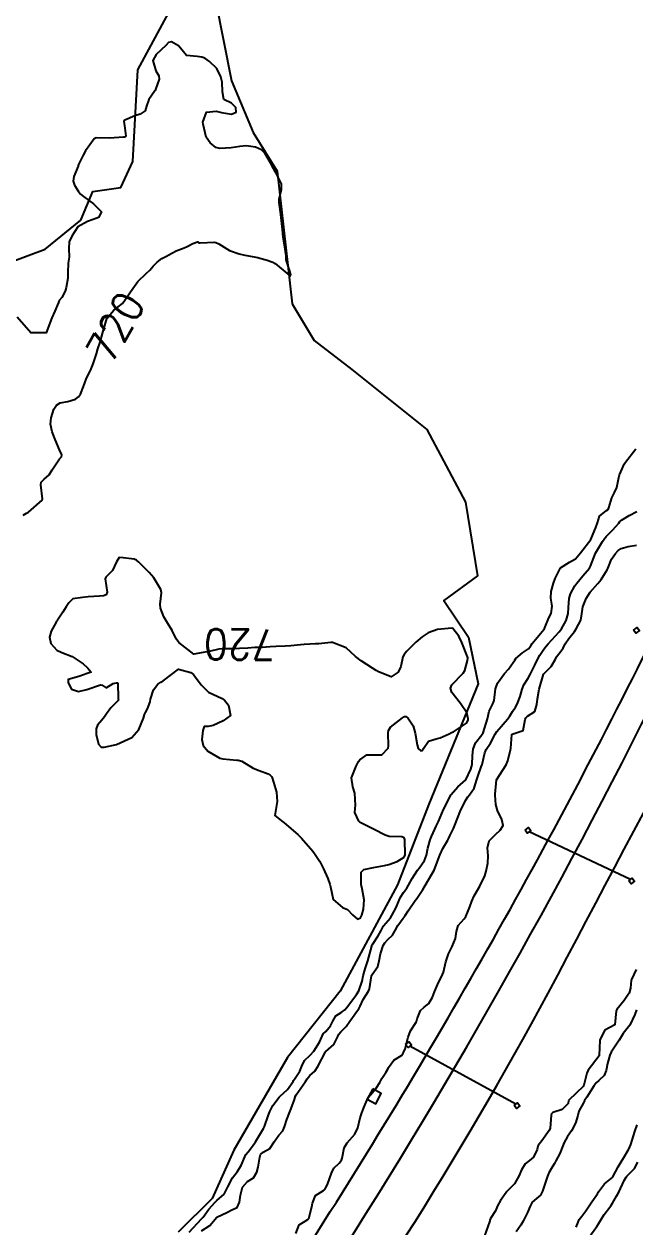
# Model space of a CAD drawing. Header units: metres. Extents: x 318500 to 325275, y 7408834 to 7428799.
# Drawn here: x 320877.4 to 320957.8, y 7414914.3 to 7415072.6 of the extents above; entities that cross this region are included whole.
import ezdxf
from ezdxf.enums import TextEntityAlignment as Align

# ---------------------------------------------------------------- set-up
doc = ezdxf.new("R2010")
doc.units = ezdxf.units.M
doc.header["$MEASUREMENT"] = 0
for name, color, linetype in [('Armário', 45, 'Continuous'), ('Cotas', 45, 'Continuous'), ('Curvas de Nivel 1m', 11, 'Continuous'), ('Curvas de Nivel 5m', 15, 'Continuous'), ('Hidrografia', 140, 'Continuous'), ('Linha Férrea', 20, 'Continuous'), ('Pórticos', 45, 'Continuous'), ('Vias Primárias', 230, 'Continuous')]:
    doc.layers.add(name, color=color, linetype=linetype)
doc.styles.add('Style-STANDARD', font='STANDARD.shx')

msp = doc.modelspace()

# ---------------------------------------------------------------- linework, layer by layer
at = {"layer": 'Armário'}
msp.add_lwpolyline([(320923.29, 7414932.51), (320922.56, 7414931.16), (320923.68, 7414930.55), (320924.41, 7414931.91)], close=True, dxfattribs=at)
at = {"layer": 'Curvas de Nivel 1m', "flags": 128}
for points, elevation in [([(320899.15, 7414913.66), (320900.76, 7414915.41), (320900.88, 7414915.52), (320900.98, 7414915.64), (320901.72, 7414916.69), (320902.57, 7414917.62), (320902.68, 7414917.73), (320902.79, 7414917.8), (320903.76, 7414918.65), (320904.23, 7414919.6), (320904.83, 7414920.79), (320905.43, 7414921.58), (320905.99, 7414922.43), (320906.46, 7414923.57), (320906.59, 7414923.85), (320906.88, 7414924.23), (320907.47, 7414924.98), (320907.84, 7414925.55), (320908.92, 7414927.3), (320909.04, 7414927.54), (320909.52, 7414928.95), (320909.73, 7414929.53), (320910.15, 7414930.33), (320910.98, 7414931.4), (320911.02, 7414931.47), (320911.06, 7414931.51), (320912.05, 7414932.44), (320912.81, 7414933.49), (320912.88, 7414933.62), (320913, 7414933.8), (320913.69, 7414934.81), (320913.97, 7414935.48), (320914.29, 7414936.22), (320915.05, 7414936.93), (320915.54, 7414937.45), (320916.27, 7414938.64), (320916.62, 7414939.44), (320916.78, 7414939.74), (320917.09, 7414940.03), (320917.74, 7414940.78), (320918.04, 7414941.42), (320918.41, 7414942.13), (320919.13, 7414942.57), (320919.61, 7414942.92), (320919.99, 7414943.4), (320921.16, 7414944.91), (320921.44, 7414945.38), (320921.88, 7414946.67), (320922.04, 7414947.37), (320922.28, 7414948.28), (320922.63, 7414949.36), (320923.16, 7414951.27), (320923.17, 7414951.35), (320923.18, 7414951.41), (320923.24, 7414951.5), (320923.98, 7414952.62), (320924.38, 7414953.34), (320924.68, 7414953.93), (320925.29, 7414954.65), (320925.6, 7414955.02), (320925.78, 7414955.32), (320926.35, 7414956.36), (320926.74, 7414957.31), (320926.91, 7414957.73), (320927.34, 7414958.33), (320927.75, 7414958.89), (320927.97, 7414959.29), (320928.46, 7414960.18), (320929.18, 7414961.27), (320929.38, 7414961.54), (320930.09, 7414962.56), (320930.35, 7414963.26), (320930.52, 7414964.15), (320930.83, 7414965.26), (320931, 7414965.69), (320931.45, 7414966.65), (320931.64, 7414967.06), (320931.72, 7414967.25), (320931.91, 7414967.69), (320932.6, 7414969.23), (320932.88, 7414969.83), (320933.51, 7414971.07), (320933.56, 7414971.17), (320933.59, 7414971.22), (320934.49, 7414972.24), (320935.54, 7414973.17), (320936.19, 7414974.55), (320936.35, 7414975.18), (320936.41, 7414976.35), (320936.49, 7414977.18), (320936.78, 7414978.01), (320937.62, 7414979.07), (320937.66, 7414979.12), (320937.69, 7414979.17), (320937.81, 7414979.35), (320938.39, 7414981.16), (320938.61, 7414982.2), (320939.07, 7414983.15), (320939.24, 7414983.58), (320939.43, 7414985.14), (320939.71, 7414985.87), (320940.61, 7414987.13), (320941.12, 7414987.73), (320941.74, 7414988.6), (320941.95, 7414988.91), (320942.1, 7414989.11), (320942.99, 7414989.87), (320943.77, 7414990.38), (320944.08, 7414990.78), (320944.27, 7414991.08), (320945.8, 7414992.93), (320945.87, 7414993.06), (320946.42, 7414994.45), (320946.76, 7414995.05), (320946.89, 7414996), (320946.7, 7414997.05), (320946.73, 7414997.91), (320947.05, 7414999.04), (320947.29, 7414999.64), (320947.91, 7415000.97), (320947.94, 7415001), (320947.97, 7415001.03), (320949.17, 7415001.77), (320949.93, 7415002.23), (320950.62, 7415003), (320951.96, 7415004.78), (320952.07, 7415004.98), (320952.62, 7415006.33), (320952.82, 7415006.97), (320953.11, 7415007.85), (320954.01, 7415008.56), (320954.23, 7415008.73), (320954.35, 7415008.95), (320954.73, 7415010.25), (320955.07, 7415010.94), (320955.37, 7415011.62), (320955.66, 7415012.93), (320955.75, 7415013.26), (320956.09, 7415014.06), (320956.36, 7415014.66), (320956.52, 7415014.92), (320957.9, 7415016.68)], 721), ([(320900.74, 7414913.85), (320901.87, 7414914.51), (320902.76, 7414915.62), (320904.11, 7414916.26), (320904.77, 7414916.57), (320905.44, 7414916.92), (320905.76, 7414917.58), (320905.87, 7414918.51), (320906.13, 7414919.57), (320906.83, 7414920.32), (320907.6, 7414920.79), (320908.04, 7414921.55), (320908.19, 7414922.21), (320908.41, 7414923.54), (320908.54, 7414923.88), (320908.88, 7414924.18), (320909.75, 7414924.67), (320910.3, 7414925.52), (320910.91, 7414926.42), (320911.44, 7414926.98), (320911.67, 7414927.5), (320911.97, 7414928.46), (320912.39, 7414929.5), (320912.55, 7414929.9), (320912.97, 7414931.12), (320913.08, 7414931.39), (320913.1, 7414931.49), (320913.22, 7414931.72), (320914.42, 7414933.47), (320914.65, 7414933.83), (320915.01, 7414934.27), (320915.66, 7414934.81), (320916.08, 7414935.44), (320917.06, 7414937.36), (320917.09, 7414937.4), (320917.12, 7414937.43), (320918.16, 7414938.32), (320918.7, 7414939.41), (320918.82, 7414939.68), (320919.09, 7414940.02), (320919.78, 7414940.72), (320920.25, 7414941.39), (320920.6, 7414941.91), (320921.13, 7414942.64), (320921.46, 7414943.05), (320921.62, 7414943.37), (320922.03, 7414944.25), (320922.74, 7414945.36), (320922.86, 7414945.66), (320923.12, 7414947.35), (320923.13, 7414947.41), (320923.19, 7414947.53), (320923.94, 7414948.61), (320924.13, 7414949.34), (320924.31, 7414950.26), (320924.65, 7414951.34), (320924.85, 7414951.73), (320925.25, 7414952.16), (320925.87, 7414952.71), (320926.23, 7414953.32), (320926.6, 7414953.99), (320927.29, 7414954.94), (320927.45, 7414955.14), (320927.55, 7414955.3), (320927.92, 7414955.9), (320928.88, 7414957.28), (320929.06, 7414957.54), (320929.33, 7414957.95), (320929.88, 7414958.73), (320930.19, 7414959.26), (320930.62, 7414960), (320931.38, 7414961.25), (320932.12, 7414963.24), (320932.51, 7414964.14), (320933.15, 7414965.22), (320933.26, 7414965.4), (320933.44, 7414965.79), (320933.9, 7414966.77), (320934.08, 7414967.21), (320934.47, 7414968.21), (320934.88, 7414969.2), (320935.07, 7414969.61), (320935.5, 7414970.44), (320935.78, 7414970.92), (320936.01, 7414971.19), (320936.64, 7414972.06), (320936.99, 7414973.18), (320937.11, 7414973.61), (320937.56, 7414974.86), (320937.66, 7414975.17), (320938.02, 7414976.72), (320938.22, 7414977.16), (320938.77, 7414977.98), (320939.39, 7414979.14), (320939.62, 7414979.49), (320941.02, 7414981.12), (320941.27, 7414981.49), (320941.66, 7414982.12), (320942.04, 7414982.73), (320942.26, 7414983.1), (320942.67, 7414984.12), (320942.94, 7414985.1), (320943.16, 7414985.64), (320943.71, 7414986.52), (320944.03, 7414987.09), (320944.58, 7414988.23), (320944.98, 7414989.07), (320945.25, 7414989.57), (320945.77, 7414990.32), (320946.09, 7414990.74), (320946.35, 7414991.05), (320947.8, 7414992.64), (320947.98, 7414992.85), (320948.11, 7414993.03), (320948.73, 7414994.11), (320948.99, 7414995.02), (320949.04, 7414995.82), (320949.11, 7414997.02), (320949.28, 7414997.61), (320949.88, 7414998.67), (320950.12, 7414999.01), (320950.92, 7414999.97), (320951.77, 7415000.98), (320951.91, 7415001.25), (320952.57, 7415002.97), (320953.5, 7415004.5), (320953.82, 7415004.95), (320953.88, 7415005.04), (320953.96, 7415005.15), (320954.87, 7415006.05), (320955.64, 7415006.93), (320955.8, 7415007.13), (320956, 7415007.31), (320957.01, 7415007.92), (320958.01, 7415008.44)], 722), ([(320913.17, 7414913.48), (320913.61, 7414914.61), (320914.76, 7414915.33), (320914.89, 7414915.46), (320915.27, 7414916.97), (320915.35, 7414917.45), (320915.77, 7414918.48), (320916.82, 7414919.13), (320916.99, 7414919.26), (320917.08, 7414919.43), (320917.32, 7414919.92), (320917.87, 7414921.42), (320918.18, 7414922.09), (320918.86, 7414922.73), (320919.16, 7414923.11), (320919.24, 7414923.4), (320919.53, 7414924.76), (320919.9, 7414925.4), (320920.91, 7414926.55), (320921.3, 7414927.37), (320921.61, 7414928.7), (320921.84, 7414929.37), (320922.17, 7414930.16), (320922.7, 7414931.35), (320922.98, 7414931.73), (320923.75, 7414932.59), (320924.22, 7414933.34), (320924.48, 7414933.87), (320925.02, 7414934.67), (320925.26, 7414935.09), (320925.37, 7414935.32), (320926.06, 7414936.3), (320927.05, 7414936.9), (320927.24, 7414937.11), (320927.33, 7414937.3), (320927.53, 7414937.76), (320927.96, 7414939.29), (320928.25, 7414940.12), (320928.98, 7414941.27), (320929.03, 7414941.35), (320929.12, 7414941.7), (320929.58, 7414942.82), (320930.04, 7414943.26), (320930.68, 7414943.72), (320931.15, 7414944.55), (320931.39, 7414945.25), (320931.91, 7414946.5), (320932.34, 7414947.23), (320932.58, 7414947.85), (320932.88, 7414949.23), (320933.23, 7414950.28), (320933.71, 7414951.21), (320934.18, 7414952.28), (320934.3, 7414953.2), (320934.5, 7414953.98), (320935.3, 7414954.88), (320935.44, 7414955.04), (320935.53, 7414955.19), (320936.05, 7414956.45), (320936.32, 7414957.18), (320936.63, 7414957.88), (320937.35, 7414959.17), (320938.01, 7414960.52), (320938.19, 7414961.16), (320938.41, 7414962.17), (320938.46, 7414963.15), (320938.36, 7414964.21), (320938.6, 7414965.15), (320939.02, 7414965.56), (320939.44, 7414965.95), (320940.04, 7414966.55), (320940.45, 7414967.13), (320940.27, 7414967.93), (320939.67, 7414969.14), (320939.49, 7414969.9), (320939.37, 7414971.14), (320939.37, 7414971.28), (320939.54, 7414973.14), (320940.83, 7414975.12), (320941.06, 7414975.63), (320941.41, 7414977.11), (320941.43, 7414977.28), (320941.58, 7414979.11), (320941.62, 7414979.15), (320943.07, 7414979.65), (320943.35, 7414981.09), (320943.41, 7414981.32), (320943.65, 7414981.53), (320944.58, 7414982.15), (320944.86, 7414983.07), (320944.94, 7414983.81), (320945.17, 7414985.07), (320945.72, 7414987.06), (320946.74, 7414988.04), (320947.31, 7414989.04), (320947.47, 7414989.32), (320947.76, 7414989.71), (320948.31, 7414990.49), (320948.58, 7414991.02), (320949.06, 7414991.75), (320949.8, 7414992.68), (320950.05, 7414993.01), (320950.64, 7414994.17), (320950.77, 7414995), (320950.91, 7414995.93), (320951.35, 7414996.99), (320951.87, 7414997.82), (320952.87, 7414998.97), (320953.32, 7414999.52), (320953.9, 7415000.44), (320954.1, 7415000.76), (320954.19, 7415000.95), (320954.69, 7415002.18), (320955.19, 7415002.94), (320955.57, 7415003.31), (320955.95, 7415003.56), (320956.89, 7415003.86), (320957.95, 7415004.03)], 723), ([(320957.91, 7414948.19), (320957.31, 7414946.9), (320957.29, 7414946.79), (320957.17, 7414945.75), (320957, 7414945.07), (320956.89, 7414944.9), (320956.35, 7414944.11), (320955.37, 7414942.93), (320955.31, 7414942.76), (320955.13, 7414940.93), (320953.8, 7414940.24), (320953.15, 7414938.95), (320953.15, 7414938.88), (320953.08, 7414936.95), (320953.08, 7414936.93), (320953.06, 7414936.84), (320951.62, 7414934.97), (320951.42, 7414934.58), (320951.06, 7414932.98), (320951, 7414932.86), (320949.05, 7414931.01), (320949.03, 7414930.96), (320948.97, 7414930.58), (320948.18, 7414929.8), (320946.96, 7414929.39), (320946.78, 7414929.21), (320946.73, 7414929.03), (320946.61, 7414927.35), (320946.5, 7414927.04), (320945.52, 7414925.66), (320945.02, 7414925.06), (320944.98, 7414924.97), (320944.89, 7414924.53), (320944.44, 7414923.51), (320943.88, 7414923.07), (320943.31, 7414922.63), (320942.85, 7414921.85), (320942.63, 7414921.31), (320942.53, 7414921.09), (320941.91, 7414920.02), (320941.02, 7414919.11), (320940.92, 7414919.01), (320940.82, 7414918.89), (320940.08, 7414917.84), (320939.69, 7414917.13), (320939.43, 7414916.48), (320938.76, 7414915.43), (320938.68, 7414915.22), (320938.66, 7414915.14), (320938.62, 7414915), (320937.99, 7414913.15)], 723), ([(320957.95, 7414942.89), (320957.75, 7414942.27), (320957.11, 7414940.9), (320956.22, 7414939.78), (320955.68, 7414938.92), (320955.07, 7414937.98), (320954.65, 7414937.35), (320954.48, 7414936.94), (320954.16, 7414935.82), (320953.97, 7414934.94), (320953.72, 7414934.25), (320953.01, 7414933.6), (320952.65, 7414933.31), (320952.42, 7414932.96), (320951.42, 7414931.41), (320951.15, 7414930.98), (320951.1, 7414930.86), (320950.98, 7414930.67), (320950.39, 7414929.56), (320950.24, 7414928.99), (320949.95, 7414927.98), (320949.41, 7414927), (320948.91, 7414926.23), (320948.46, 7414925.46), (320948.28, 7414925.02), (320947.89, 7414924.02), (320947.38, 7414923.02), (320947.19, 7414922.7), (320946.86, 7414922.19), (320946.43, 7414921.45), (320946.28, 7414921.04), (320946.02, 7414920.23), (320945.6, 7414919.05), (320945.33, 7414918.53), (320944.81, 7414918.09), (320944.25, 7414917.61), (320943.98, 7414917.07), (320943.64, 7414916.22), (320943.08, 7414915.09), (320942.75, 7414914.56), (320942.13, 7414913.71)], 722), ([(320950.05, 7414914.29), (320950.29, 7414914.99), (320950.44, 7414915.31), (320950.77, 7414915.77), (320951.3, 7414916.46), (320951.64, 7414916.97), (320952.11, 7414917.65), (320952.82, 7414918.71), (320952.92, 7414918.85), (320952.98, 7414918.95), (320953.78, 7414919.99), (320954.84, 7414920.91), (320954.86, 7414920.93), (320955.55, 7414922.23), (320955.96, 7414922.91), (320956.3, 7414923.48), (320956.89, 7414924.42), (320957.05, 7414924.74), (320957.11, 7414924.9), (320957.21, 7414925.2), (320957.74, 7414926.89), (320958.05, 7414927.77)], 722), ([(320951.7, 7414912.97), (320952.75, 7414914.41), (320952.97, 7414914.73), (320953.1, 7414914.95), (320953.74, 7414915.97), (320954.48, 7414916.93), (320954.61, 7414917.12), (320954.8, 7414917.45), (320955.34, 7414918.4), (320955.64, 7414918.92), (320956.37, 7414920.44), (320956.63, 7414920.9), (320956.71, 7414921.03), (320956.84, 7414921.16), (320957.72, 7414922.03), (320958.13, 7414922.88)], 723)]:
    msp.add_lwpolyline(points, dxfattribs=dict(at, elevation=elevation))
at = {"layer": 'Curvas de Nivel 5m', "elevation": 720, "flags": 128}
msp.add_lwpolyline([(320877.29, 7415007.98), (320877.73, 7415008.23), (320877.99, 7415008.38), (320879.81, 7415009.94), (320879.84, 7415010.11), (320879.61, 7415011.95), (320879.69, 7415012.3), (320880.05, 7415012.72), (320880.71, 7415013.28), (320881.14, 7415013.92), (320882.08, 7415015.39), (320882.34, 7415015.65), (320882.4, 7415015.91), (320882.1, 7415016.54), (320881.52, 7415017.92), (320881.13, 7415018.93), (320880.91, 7415019.93), (320880.98, 7415020.75), (320881.34, 7415021.92), (320881.67, 7415022.43), (320882.18, 7415022.76), (320883.18, 7415022.9), (320884.19, 7415023.24), (320884.57, 7415023.51), (320884.84, 7415023.88), (320885.22, 7415024.88), (320885.61, 7415025.87), (320886.24, 7415027.23), (320886.51, 7415027.86), (320886.94, 7415029.18), (320887.14, 7415029.85), (320887.41, 7415030.73), (320887.74, 7415031.84), (320888.33, 7415033.83), (320889.25, 7415034.92), (320890.36, 7415035.81), (320891.72, 7415037.79), (320892.4, 7415038.68), (320893.48, 7415039.76), (320893.97, 7415040.21), (320894.42, 7415040.7), (320894.93, 7415041.24), (320895.54, 7415041.74), (320896.14, 7415042.04), (320896.45, 7415042.2), (320897.43, 7415042.74), (320898.46, 7415043.15), (320898.86, 7415043.3), (320899.64, 7415043.69), (320900.23, 7415043.93), (320900.47, 7415043.8), (320900.57, 7415043.77), (320902.47, 7415043.87), (320902.66, 7415043.84), (320903.03, 7415043.64), (320904.46, 7415042.78), (320905.71, 7415042.34), (320906.45, 7415042.16), (320908.17, 7415041.84), (320908.44, 7415041.79), (320909.26, 7415041.56), (320910.13, 7415041.24), (320910.44, 7415041.06), (320912.27, 7415039.52), (320912.42, 7415039.42), (320912.47, 7415039.47), (320912.49, 7415039.52), (320912.49, 7415039.59), (320912.42, 7415039.91), (320911.9, 7415041.53), (320911.89, 7415042.09), (320911.66, 7415043.53), (320911.48, 7415044.54), (320911.41, 7415045.53), (320911.3, 7415046.74), (320911.19, 7415047.53), (320910.97, 7415049.11), (320910.98, 7415049.54), (320911.3, 7415050.8), (320911.29, 7415051.53), (320910.59, 7415052.94), (320910.36, 7415053.31), (320910.23, 7415053.55), (320909.84, 7415054.33), (320909.09, 7415055.56), (320908.64, 7415056.01), (320907.85, 7415056.38), (320906.64, 7415056.54), (320905.81, 7415056.44), (320904.64, 7415056.29), (320903.17, 7415056.18), (320902.64, 7415056.33), (320901.92, 7415056.94), (320901.36, 7415057.67), (320900.96, 7415059.39), (320900.95, 7415059.68), (320901.4, 7415060.97), (320902.7, 7415061.09), (320903.39, 7415060.95), (320904.7, 7415060.72), (320905.34, 7415060.97), (320905.28, 7415061.61), (320904.72, 7415062.16), (320903.7, 7415062.62), (320903.52, 7415063.64), (320903.48, 7415064.9), (320903.3, 7415065.64), (320902.78, 7415066.72), (320901.8, 7415067.66), (320901.19, 7415068.07), (320900.8, 7415068.23), (320900.2, 7415068.28), (320898.8, 7415068.44), (320898.23, 7415069.13), (320897.72, 7415069.72), (320896.82, 7415070.22), (320896.42, 7415070.13), (320896.05, 7415069.74), (320894.8, 7415068.58), (320894.35, 7415067.76), (320894.77, 7415066.42), (320895.14, 7415065.75), (320895.2, 7415065.3), (320894.73, 7415063.97), (320894.67, 7415063.82), (320894.63, 7415063.76), (320893.85, 7415062.64), (320893.54, 7415061.77), (320893.34, 7415061.13), (320892.69, 7415060.72), (320891.98, 7415060.5), (320890.68, 7415059.93), (320890.6, 7415059.89), (320890.53, 7415059.81), (320890.67, 7415058.88), (320890.79, 7415057.81), (320890.65, 7415057.7), (320890.5, 7415057.67), (320888.65, 7415057.54), (320886.92, 7415057.58), (320886.65, 7415057.45), (320885.52, 7415055.88), (320885.19, 7415055.31), (320884.6, 7415054.09), (320884.54, 7415053.95), (320884.52, 7415053.89), (320883.97, 7415052.5), (320883.87, 7415051.9), (320884.05, 7415051.38), (320884.56, 7415050.56), (320884.86, 7415050.2), (320885.24, 7415049.88), (320886.54, 7415048.92), (320887.61, 7415047.85), (320887.22, 7415047.13), (320886.51, 7415046.87), (320885.77, 7415046.6), (320884.49, 7415045.89), (320883.69, 7415044.68), (320883.35, 7415043.9), (320883.33, 7415043.03), (320883.34, 7415041.9), (320883.22, 7415041.11), (320883.2, 7415039.9), (320883.17, 7415039.14), (320882.95, 7415037.9), (320882.84, 7415037.45), (320882.37, 7415036.61), (320882.06, 7415036.22), (320881.94, 7415035.92), (320881.46, 7415034.81), (320881.06, 7415033.93), (320880.31, 7415031.94), (320878.31, 7415031.97), (320876.5, 7415033.99)], dxfattribs=at)
msp.add_lwpolyline([(320934.62, 7414992.04), (320933.8, 7414993.05), (320933.67, 7414993.09), (320931.8, 7414992.93), (320930.56, 7414992.49), (320929.79, 7414991.98), (320928.95, 7414991.28), (320928.36, 7414990.7), (320927.76, 7414990.07), (320927.4, 7414989.66), (320927.26, 7414989.31), (320926.96, 7414988.08), (320926.62, 7414987.32), (320925.71, 7414986.7), (320924.02, 7414987.35), (320923.72, 7414987.55), (320923.24, 7414987.85), (320921.74, 7414988.79), (320921.01, 7414989.39), (320919.77, 7414990.52), (320917.99, 7414991.22), (320917.78, 7414991.22), (320916.17, 7414991.06), (320915.77, 7414991.02), (320914.28, 7414990.97), (320913.77, 7414990.92), (320912.5, 7414990.78), (320911.77, 7414990.74), (320910.59, 7414990.7), (320909.77, 7414990.65), (320908.74, 7414990.58), (320907.76, 7414990.55), (320906.85, 7414990.49), (320905.76, 7414990.41), (320904.96, 7414990.4), (320903.76, 7414990.4), (320903.06, 7414990.33), (320901.76, 7414990.05), (320901.44, 7414989.97), (320899.75, 7414989.67), (320897.77, 7414991.22), (320897.44, 7414991.71), (320896.89, 7414992.81), (320896.33, 7414993.72), (320895.81, 7414994.6), (320895.36, 7414995.73), (320895.31, 7414996.27), (320895.51, 7414997.73), (320895.43, 7414998.17), (320894.5, 7414999.74), (320893.89, 7415000.44), (320892.5, 7415001.77), (320892.2, 7415002.06), (320891.91, 7415002.19), (320890.46, 7415002.34), (320889.92, 7415002.38), (320889.6, 7415001.81), (320889.04, 7415000.67), (320888.16, 7414999.83), (320888.1, 7414999.6), (320888.34, 7414997.83), (320888.2, 7414997.47), (320887.85, 7414997.36), (320887.34, 7414997.33), (320885.84, 7414997.22), (320885.12, 7414997.15), (320883.84, 7414996.96), (320883.29, 7414996.44), (320882.96, 7414995.9), (320882.53, 7414995.2), (320881.8, 7414994.15), (320881.7, 7414994.01), (320881.65, 7414993.91), (320881, 7414992.71), (320880.75, 7414991.93), (320880.93, 7414991.09), (320881.75, 7414990.22), (320882.41, 7414989.9), (320883.74, 7414989.37), (320885.2, 7414988.4), (320885.72, 7414987.94), (320885.8, 7414987.86), (320886.24, 7414987.32), (320885.71, 7414987.16), (320884.77, 7414986.81), (320883.7, 7414986.49), (320883.24, 7414986.35), (320883.24, 7414985.89), (320883.68, 7414985.1), (320884.57, 7414984.77), (320885.68, 7414985.03), (320887.49, 7414985.63), (320887.69, 7414985.6), (320888.24, 7414985.27), (320889.12, 7414985.82), (320889.59, 7414985.91), (320889.69, 7414985.91), (320889.76, 7414985.81), (320889.8, 7414983.94), (320889.82, 7414983.81), (320889.83, 7414983.64), (320889.66, 7414983.47), (320888.85, 7414982.62), (320888.26, 7414981.82), (320888.01, 7414981.45), (320887.63, 7414981.02), (320887.1, 7414980.36), (320886.92, 7414979.84), (320886.89, 7414979.13), (320887.2, 7414977.84), (320887.58, 7414977.47), (320887.97, 7414977.44), (320889.59, 7414977.81), (320891.6, 7414978.73), (320892.52, 7414979.77), (320893.12, 7414981.25), (320893.26, 7414981.76), (320893.39, 7414982.01), (320893.65, 7414982.49), (320893.99, 7414983.43), (320894.05, 7414983.75), (320894.43, 7414985), (320895, 7414985.74), (320895.42, 7414986.02), (320895.7, 7414986.19), (320897.72, 7414987.7), (320899.34, 7414987.29), (320899.71, 7414987.02), (320900.72, 7414985.66), (320901.69, 7414984.69), (320903.46, 7414983.84), (320903.67, 7414983.73), (320903.8, 7414983.62), (320904.31, 7414982.96), (320904.58, 7414981.61), (320903.63, 7414980.93), (320902.3, 7414980.31), (320901.63, 7414980.17), (320901.12, 7414980.16), (320900.93, 7414979.66), (320900.81, 7414978.45), (320901, 7414977.66), (320901.58, 7414976.91), (320903.18, 7414976.01), (320903.56, 7414975.9), (320905.42, 7414975.73), (320905.56, 7414975.72), (320906.05, 7414975.59), (320907.55, 7414974.69), (320908.35, 7414974.36), (320909.54, 7414973.93), (320909.79, 7414973.78), (320910, 7414973.53), (320910.23, 7414972.83), (320910.62, 7414971.52), (320910.72, 7414970.29), (320910.56, 7414969.52), (320910.39, 7414968.45), (320911.46, 7414967.62), (320911.63, 7414967.51), (320913.44, 7414965.97), (320913.93, 7414965.48), (320915.4, 7414963.75), (320915.64, 7414963.46), (320916.33, 7414962.39), (320916.81, 7414961.44), (320917.36, 7414960.18), (320917.65, 7414959.43), (320917.71, 7414959.07), (320918.09, 7414957.42), (320919.31, 7414956.36), (320919.98, 7414956.08), (320920.62, 7414955.39), (320921.29, 7414954.83), (320921.65, 7414955.02), (320921.83, 7414955.37), (320922.07, 7414956.13), (320922.15, 7414957.37), (320921.9, 7414958.81), (320921.78, 7414959.37), (320921.74, 7414961.01), (320922.1, 7414961.37), (320923.38, 7414961.62), (320924.82, 7414961.9), (320925.39, 7414962.03), (320926.49, 7414962.41), (320927.4, 7414963), (320927.54, 7414963.3), (320927.48, 7414965.25), (320927.48, 7414965.3), (320927.43, 7414965.52), (320927.1, 7414965.64), (320925.44, 7414965.7), (320924.91, 7414965.86), (320923.45, 7414966.6), (320921.96, 7414967.37), (320921.63, 7414967.54), (320921.46, 7414967.7), (320920.94, 7414968.85), (320920.96, 7414969.39), (320921.03, 7414969.84), (320920.94, 7414971.39), (320920.67, 7414972.25), (320920.5, 7414973.4), (320921.11, 7414974.94), (320921.31, 7414975.38), (320921.4, 7414975.55), (320921.57, 7414975.78), (320922.49, 7414976.46), (320923.58, 7414976.42), (320924.46, 7414976.46), (320925.32, 7414977.33), (320925.36, 7414977.56), (320925.32, 7414979.33), (320925.34, 7414979.62), (320925.63, 7414980.09), (320927.19, 7414981.31), (320927.45, 7414981.49), (320927.64, 7414981.48), (320927.9, 7414981.3), (320928.6, 7414980.26), (320928.86, 7414979.28), (320929.12, 7414977.76), (320929.27, 7414977.27), (320929.59, 7414976.98), (320929.84, 7414977.01), (320929.97, 7414977.27), (320930.63, 7414978.23), (320931.61, 7414978.53), (320932.17, 7414978.68), (320933.33, 7414979.22), (320933.62, 7414979.36), (320933.89, 7414979.48), (320935.63, 7414980.62), (320935.82, 7414981), (320935.84, 7414981.19), (320935.65, 7414981.95), (320934.81, 7414983.2), (320933.69, 7414984.63), (320933.49, 7414985.22), (320933.7, 7414985.66), (320935.17, 7414987.2), (320935.38, 7414987.54), (320935.74, 7414988.85), (320935.79, 7414989.15), (320935.79, 7414989.19), (320935.75, 7414989.35), (320935.02, 7414991.2)], close=True, dxfattribs=at)
at = {"layer": 'Hidrografia'}
for points in [[(320875.36, 7415041.14), (320880.2, 7415042.97), (320884.91, 7415046.76), (320886.48, 7415050.56), (320890.15, 7415051.08), (320891.72, 7415054.48), (320892.38, 7415066.55), (320897.36, 7415075.7)], [(320902.6, 7415075.7), (320904.69, 7415065.11), (320907.57, 7415058.31), (320910.72, 7415053.21), (320912.68, 7415035.76), (320915.56, 7415030.92), (320920.54, 7415027.13), (320930.38, 7415019.22), (320935.49, 7415009.68), (320937.06, 7415000), (320932.61, 7414996.73), (320935.89, 7414991.92), (320937.14, 7414985.76), (320930.68, 7414969.94), (320926.53, 7414959.36), (320919.01, 7414945.36), (320912.08, 7414936.61), (320905.03, 7414924.43), (320902.14, 7414918.08), (320897.71, 7414913.66)]]:
    msp.add_lwpolyline(points, dxfattribs=at)
at = {"layer": 'Linha Férrea'}
for points in [[(320790.49, 7414769.15, 0.066549), (320858.6, 7414826.49, 0.071744), (320946.36, 7414945.11, -0.001019), (320986.5, 7415020.76), (321017.59, 7415076.94, -0.085141), (321132.03, 7415221.31, -0.027227), (321212.14, 7415282.87, 0.004692), (321306.83, 7415350.2, 0.102409), (321443.1, 7415506.85, 0.035266), (321491.35, 7415614.35, 0.015223), (321522.06, 7415693.46)], [(320633.32, 7414629.25), (320777.07, 7414757.12, 0.012969), (320847.83, 7414823.3, 0.045223), (320913.24, 7414901.78, 0.028396), (320958.65, 7414980.46), (321000.14, 7415057.35, -0.029861), (321051.08, 7415139.41, -0.055667), (321134.03, 7415229.84, -0.018731), (321177.94, 7415264.89, -0.005656), (321232.2, 7415304.05), (321269.95, 7415330.44, 0.029004), (321333.57, 7415379.84, 0.034735), (321383.35, 7415430.52, 0.062911), (321451.09, 7415534.05, 0.021199), (321470.31, 7415575.88), (321499.44, 7415649.2)], [(320223.39, 7414139.11, -0.076005), (320320.44, 7414312, -0.027328), (320414.07, 7414419.91, -0.009752), (320494.14, 7414502.31), (320539.58, 7414547.56, -0.011191), (320630.31, 7414631.79), (320756.6, 7414744.3), (320803.26, 7414786.66, 0.019521), (320844.17, 7414825.78, 0.046857), (320912.06, 7414907.56, 0.028693), (320959.44, 7414990.44), (320996.91, 7415059.89, -0.026975), (321044.53, 7415137.19, -0.050883), (321124.04, 7415226.54, -0.025562), (321181.81, 7415273.24, -0.010464), (321204.93, 7415290.01), (321276, 7415340.1, 0.037465), (321348.3, 7415399.17, 0.070178), (321431.57, 7415506.43, 0.032105), (321468.49, 7415582.4, 0.011032), (321478.31, 7415606.63)]]:
    msp.add_lwpolyline(points, format="xyb", dxfattribs=at)
at = {"layer": 'Pórticos'}
for points in [[(320957.58, 7414992.84), (320958.04, 7414993.19), (320958.35, 7414992.79), (320957.89, 7414992.44)], [(320943.31, 7414966.52), (320943.77, 7414966.87), (320944.07, 7414966.48), (320943.61, 7414966.13)], [(320956.96, 7414959.86), (320957.42, 7414960.21), (320957.72, 7414959.81), (320957.26, 7414959.46)], [(320927.61, 7414938.34), (320928.07, 7414938.69), (320928.38, 7414938.29), (320927.92, 7414937.94)], [(320941.87, 7414930.3), (320942.33, 7414930.65), (320942.63, 7414930.25), (320942.17, 7414929.9)]]:
    msp.add_lwpolyline(points, close=True, dxfattribs=at)
for points in [[(320957.19, 7414960.03), (320943.84, 7414966.3)], [(320942.1, 7414930.47), (320928.15, 7414938.11)]]:
    msp.add_lwpolyline(points, dxfattribs=at)
at = {"layer": 'Vias Primárias'}
msp.add_lwpolyline([(321109.37, 7414841.13, 0), (321121.45, 7414845.47, -0.165445)], format="xyb", dxfattribs=at)

# ---------------------------------------------------------------- texts
at = {"layer": 'Cotas', "style": 'Style-STANDARD'}
for rotation, p in [(60.7715, (320889.44, 7415032.71, 720)), (179.602, (320905.78, 7414990.95, 720))]:
    msp.add_text('720', height=4, rotation=rotation, dxfattribs=at).set_placement(p, align=Align.MIDDLE_CENTER)

doc.saveas('drawing.dxf')
